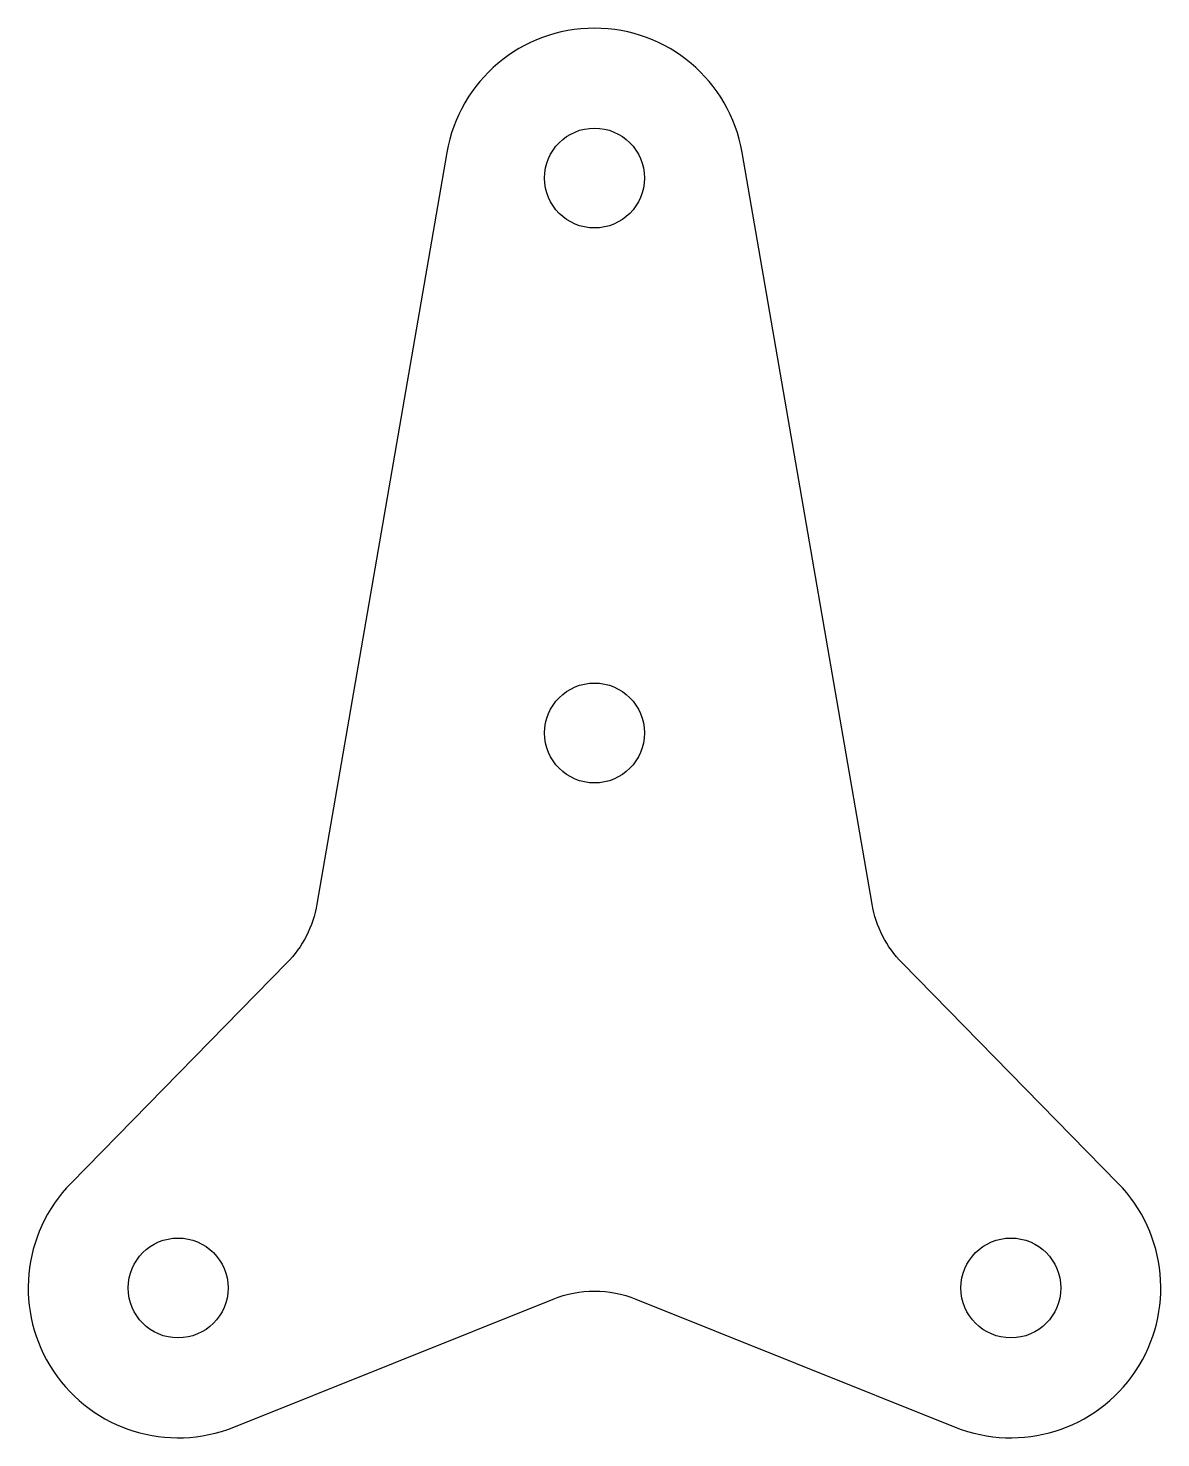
# Model space of a CAD drawing. Header units: millimetres. Extents: x -114 to -12, y 11 to 138.
import ezdxf

# ---------------------------------------------------------------- set-up
doc = ezdxf.new("R2010")
doc.units = ezdxf.units.MM
doc.layers.get('0').update_dxf_attribs({"linetype": 'CONTINUOUS'})

msp = doc.modelspace()

# ---------------------------------------------------------------- linework, layer by layer
msp.add_lwpolyline([(-90.21, 54.28), (-109.64, 34.45, 0.811746), (-94.97, 12.47), (-66.22, 24, -0.193085), (-58.78, 24), (-30.03, 12.47, 0.811746), (-15.36, 34.45), (-34.79, 54.28, -0.152194), (-37.5, 59.58), (-49.2, 127.3, 0.842082), (-75.8, 127.3), (-87.5, 59.58, -0.152194)], format="xyb", close=True)
for centre in [(-62.5, 125), (-62.5, 75), (-100, 25), (-25, 25)]:
    msp.add_circle(centre, 4.5)

doc.saveas('drawing.dxf')
